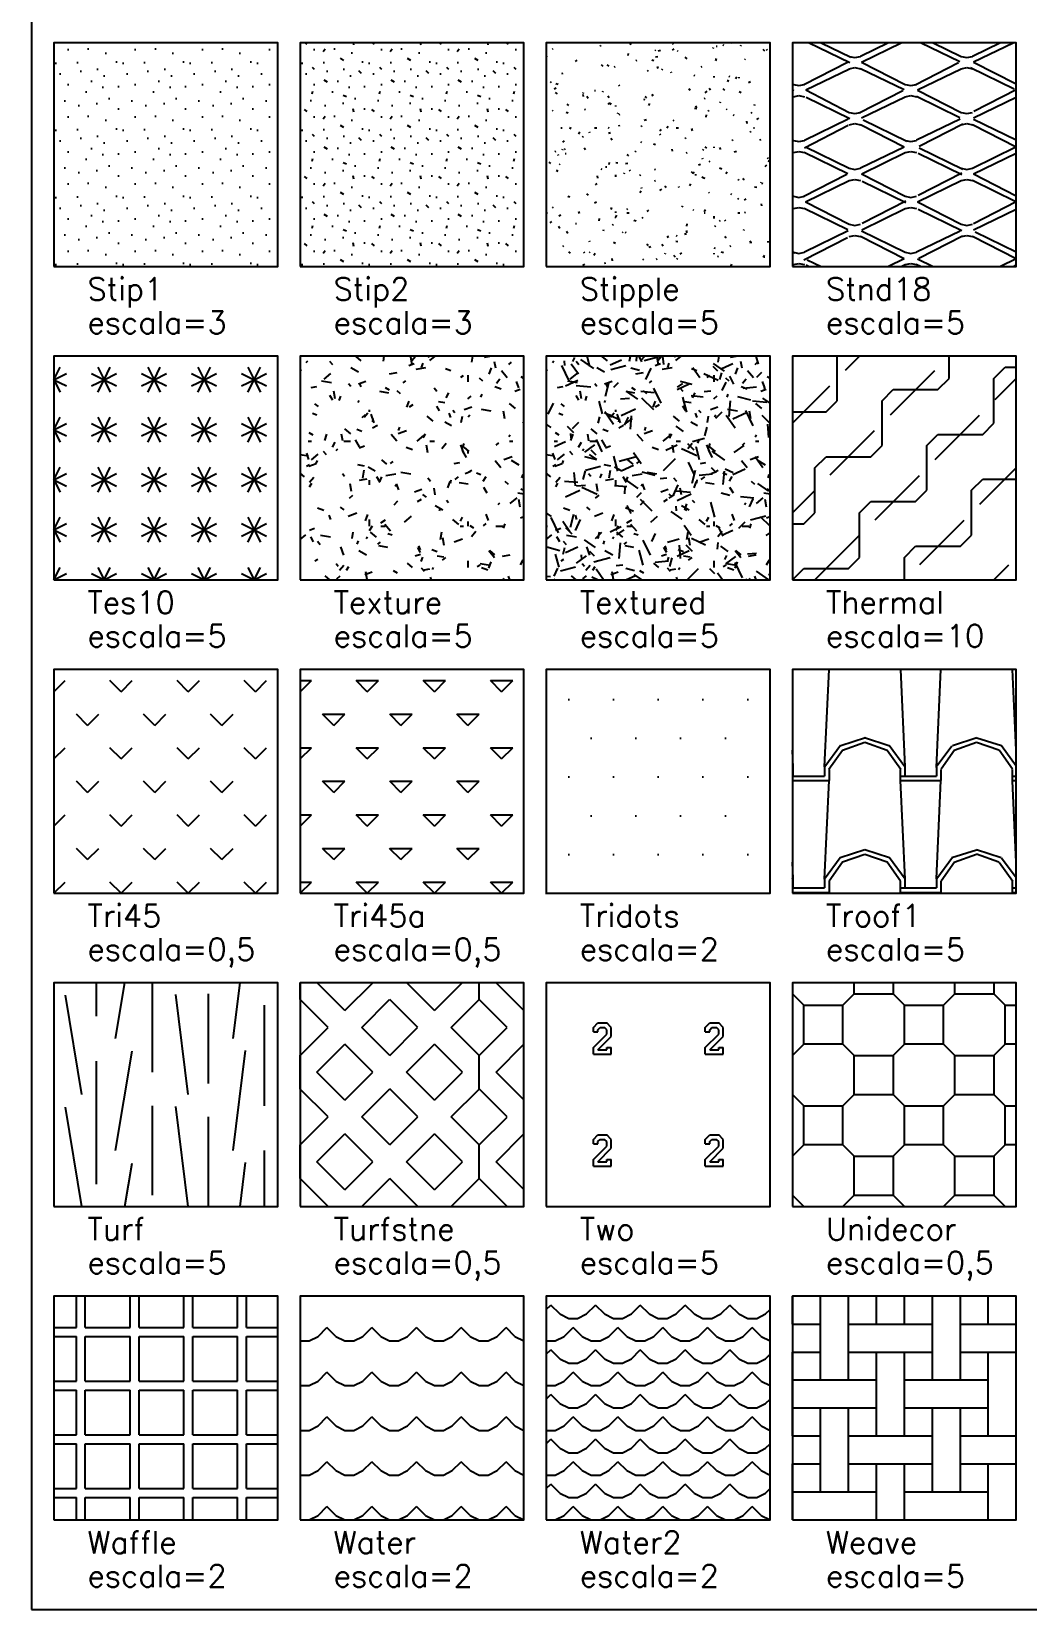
# Model space of a CAD drawing. Header units: inches. Extents: x -1 to 462, y -162 to 137.
# Drawn here: x 120 to 164.5, y -162 to -91.5 of the extents above; entities that cross this region are included whole.
import ezdxf

# ---------------------------------------------------------------- set-up
doc = ezdxf.new("R2010")
doc.units = ezdxf.units.IN
doc.header["$MEASUREMENT"] = 0
doc.layers.add('FORMATO', color=7, linetype='Continuous', plot=False)
for name, color, linetype in [('HATCH', 7, 'Continuous'), ('RECTANGLE', 7, 'Continuous'), ('TEXT', 5, 'Continuous')]:
    doc.layers.add(name, color=color, linetype=linetype)
doc.styles.add('nr', font='simplex.shx')

msp = doc.modelspace()

# ---------------------------------------------------------------- hatches: boundary and pattern name
at = {"layer": 'HATCH'}
h = msp.add_hatch(dxfattribs=at)
h.set_pattern_fill('STIP1', color=256, scale=3, style=0, pattern_type=2)
h.set_pattern_definition([(0, (121.27, -99.39), (0, 3), [0, -3]), (0, (121.63, -99.87), (0, 3), [0, -3]), (0, (121.48, -100.59), (0, 3), [0, -3]), (0, (122.53, -101.28), (0, 3), [0, -3]), (0, (122.4400000000001, -100.2), (0, 3), [0, -3]), (0, (123.25, -99.47999999999999), (0, 3), [0, -3]), (0, (122.2, -99.27000000000001), (0, 3), [0, -3]), (0, (123.46, -100.5), (0, 3), [0, -3]), (0, (123.3099999999999, -101.46), (0, 3), [0, -3]), (0, (121.09, -101.91), (0, 3), [0, -3]), (0, (121.63, -101.31), (0, 3), [0, -3]), (0, (122.05, -101.88), (0, 3), [0, -3]), (0, (123.88, -99.96000000000001), (0, 3), [0, -3]), (0, (122.92, -100.71), (0, 3), [0, -3]), (0, (122.6799999999999, -99.72), (0, 3), [0, -3]), (0, (123.1900000000001, -99.99000000000001), (0, 3), [0, -3]), (0, (122.11, -100.8), (0, 3), [0, -3]), (0, (122.95, -99.18), (0, 3), [0, -3]), (0, (123.88, -100.95), (0, 3), [0, -3]), (0, (123.79, -101.85), (0, 3), [0, -3])])
h.paths.add_polyline_path([(121, -102), (131, -102), (131, -92), (121, -92)])
h = msp.add_hatch(dxfattribs=at)
h.set_pattern_fill('STIP2', color=256, scale=3, style=0, pattern_type=2)
h.set_pattern_definition([(0, (132.27, -99.39), (0, 3), [0, -3]), (0, (132.63, -99.87), (0, 3), [0, -3]), (0, (132.48, -100.59), (0, 3), [0, -3]), (0, (133.53, -101.28), (0, 3), [0, -3]), (0, (133.4400000000001, -100.2), (0, 3), [0, -3]), (0, (134.25, -99.47999999999999), (0, 3), [0, -3]), (0, (133.2, -99.27000000000001), (0, 3), [0, -3]), (0, (134.46, -100.5), (0, 3), [0, -3]), (0, (134.3099999999999, -101.46), (0, 3), [0, -3]), (0, (132.09, -101.91), (0, 3), [0, -3]), (0, (132.63, -101.31), (0, 3), [0, -3]), (0, (133.05, -101.88), (0, 3), [0, -3]), (0, (134.88, -99.96000000000001), (0, 3), [0, -3]), (0, (133.92, -100.71), (0, 3), [0, -3]), (0, (133.6799999999999, -99.72), (0, 3), [0, -3]), (0, (134.1900000000001, -99.99000000000001), (0, 3), [0, -3]), (0, (133.11, -100.8), (0, 3), [0, -3]), (0, (133.95, -99.18), (0, 3), [0, -3]), (0, (134.88, -100.95), (0, 3), [0, -3]), (0, (134.79, -101.85), (0, 3), [0, -3]), (75.9638, (132.54, -100.29), (-2.999994172083735, -9.00000163796922), [0.123693, -12.245625]), (329.0362000000001, (133.05, -99.66), (-8.999994066863994, 6.000007450622196), [0.17493, -17.317926]), (338.1986, (133.92, -100.35), (9.000000819032309, -2.99999973150195), [0.161556, -15.993939]), (149.0362, (133.95, -101.79), (8.999994066863994, -6.000007450622197), [0.17493, -17.317926]), (53.13009999999999, (133.02, -101.4), (6.000000369789952, 8.999999753473354), [0.15, -14.85]), (315, (134.61, -99.24000000000001), (3.000000928346856, -6.661338147750939e-16), [0.169707, -4.072935]), (101.3099, (134.4, -101.1), (-2.999992896484816, 12.00000225669286), [0.15297, -15.144087]), (323.1301, (132.1799999999999, -100.98), (8.999999753473357, -6.000000369789946), [0.15, -14.85]), (315, (132.54, -99.09), (3.000000928346856, -6.661338147750939e-16), [0.127278, -4.115361])])
h.paths.add_polyline_path([(132, -102), (142, -102), (142, -92), (132, -92)])
h = msp.add_hatch(dxfattribs=at)
h.set_pattern_fill('STIPPLE', color=256, scale=5, style=0)
h.set_pattern_definition([(0, (146.6, -99.6), (2.2, 3.8), [0.1, -3.35, 0.05, -1.45, 0.1, -3.55]), (10, (145.65, -97.55), (1.344602278358408, 4.755738082888226), [0.05, -0.85, 0.09999999999999999, -2.65, 0.05, -3.3]), (20, (145.15, -99.15), (2.224515892653488, 3.682937556262943), [0.1, -2.75, 0.05, -2.05, 0.1, -1.6]), (29.99999999999999, (146.6, -99.45), (-0.3661542731880102, 4.234197804570089), [0.05, -1.65, 0.1, -2.45, 0.05, -3.25]), (40, (145.2, -98.35), (0.5639319553294958, 3.606172590123531), [0.09999999999999999, -2.2, 0.05, -1.4, 0.09999999999999999, -2.549999999999999]), (49.99999999999999, (145.95, -100.15), (-1.337464412246312, 3.928891567093018), [0.05, -1.85, 0.1, -3.05, 0.05, -1.55]), (59.99999999999999, (146.1, -99.8), (-1.657883832488647, 3.728460969082653), [0.1, -2.05, 0.05, -2.4, 0.1, -1.85]), (70, (145.55, -100.4), (-1.83153783717284, 3.593114129971971), [0.05, -0.9499999999999998, 0.09999999999999999, -1.6, 0.05, -2.2]), (80, (145.8, -97.45), (-3.476089063647057, 2.745324174226665), [0.09999999999999999, -2.2, 0.05, -2.6, 0.09999999999999999, -2.45]), (90, (146.1, -99.6), (-4.4, 1.85), [0.05, -1.55, 0.1, -3.05, 0.05, -3.1]), (99.99999999999999, (145.3, -98.05), (-3.985136486310212, 2.445135412503589), [0.09999999999999999, -1.95, 0.05, -1.6, 0.09999999999999999, -3.649999999999999]), (110, (144.95, -100.9), (-3.725431242170747, 1.464125015105651), [0.05, -1.3, 0.1, -2.65, 0.05, -2.9]), (120, (143.6, -100.3), (-4.864101615137755, 0.4248711305964292), [0.09999999999999999, -3.35, 0.05, -1.55, 0.09999999999999999, -2.049999999999999]), (130, (144.7, -101.4), (-4.805005007134437, 1.059210499104396), [0.05, -1.1, 0.1, -2.15, 0.05, -2.8]), (140, (143.2, -97.4), (-3.483777909857845, -0.3402814640654231), [0.1, -1.8, 0.05, -1.55, 0.1, -2.1]), (150, (147.35, -101.7), (-3.938749537379655, -2.922114317029974), [0.05, -1.4, 0.1, -3.1, 0.05, -2.85]), (160, (144.05, -98.9), (-3.828209839840385, -2.331267771438806), [0.09999999999999999, -2.1, 0.05, -1.9, 0.09999999999999999, -3.049999999999999]), (170, (144.35, -100.1), (-3.524608179688025, -2.424796317152487), [0.05, -1.65, 0.09999999999999999, -2.25, 0.05, -2.2])])
h.paths.add_polyline_path([(143, -102), (153, -102), (153, -92), (143, -92)])
h = msp.add_hatch(dxfattribs=at)
h.set_pattern_fill('STND18', color=256, scale=5, style=0, pattern_type=2)
h.set_pattern_definition([(152.8503183, (148.95, -51.69999999999999), (-9.999999980042961, 5.000000003624214), [2.1914607, -216.9546093]), (27.1496817, (149.55, -51.69999999999999), (185.0000000088704, 95.00000000021925), [2.1914607, -216.9546093]), (334.02560604, (147.05, -50.44999999999999), (185.00000001675, -90.00000001111846), [2.1691012, -214.74101845]), (205.97439396, (151.45, -50.44999999999999), (-10.00000000091115, -4.999999987247073), [2.1691012, -214.74101845]), (205.97439396, (148.95, -51.69999999999999), (-10.00000000091115, -4.999999987247073), [2.1691012, -214.74101845]), (154.02560604, (148.95, -54.15000000000001), (-185.0000000167501, 90.00000001111836), [2.1691012, -214.74101845]), (207.1496817, (148.95, -54.15000000000001), (-185.0000000088704, -95.00000000021916), [2.1914607, -216.9546093]), (25.97439396, (147.05, -55.40000000000001), (10.00000000091114, 4.999999987247079), [2.1691012, -214.74101845]), (332.8503183, (147.05, -52.90000000000001), (9.99999998004296, -5.000000003624216), [2.1914607, -216.9546093]), (25.97439396, (147.05, -52.90000000000001), (10.00000000091114, 4.999999987247079), [2.1691012, -214.74101845]), (11.30993247, (146.75, -52.7), (20.00000000587038, 5.000000024491085), [0.254951, -25.2401466]), (348.69006753, (146.75, -53.15000000000001), (5.000000025894405, 1.996244433644101e-08), [0.254951, -25.2401466]), (11.30993247, (146.75, -55.2), (20.00000000587038, 5.000000024491085), [0.254951, -25.2401466]), (334.02560604, (149.55, -51.69999999999999), (185.00000001675, -90.00000001111846), [2.1691012, -214.74101845]), (25.97439396, (149.55, -54.15000000000001), (10.00000000091114, 4.999999987247079), [2.1691012, -214.74101845]), (332.8503183, (149.55, -54.15000000000001), (9.99999998004296, -5.000000003624216), [2.1914607, -216.9546093]), (154.02560604, (151.45, -55.40000000000001), (-185.0000000167501, 90.00000001111836), [2.1691012, -214.74101845]), (207.1496817, (151.45, -52.90000000000001), (-185.0000000088704, -95.00000000021916), [2.1914607, -216.9546093]), (154.02560604, (151.45, -52.90000000000001), (-185.0000000167501, 90.00000001111836), [2.1691012, -214.74101845]), (11.30993247, (149, -54.45), (20.00000000587038, 5.000000024491085), [0.254951, -25.2401466]), (348.69006753, (149.25, -54.40000000000001), (5.000000025894405, 1.996244433644101e-08), [0.254951, -25.2401466]), (11.30993247, (149.25, -51.45), (20.00000000587038, 5.000000024491085), [0.254951, -25.2401466]), (348.69006753, (149, -51.40000000000001), (5.000000025894405, 1.996244433644101e-08), [0.254951, -25.2401466]), (348.69006753, (149, -53.90000000000001), (5.000000025894405, 1.996244433644101e-08), [0.254951, -25.2401466]), (11.30993247, (149.25, -53.95), (20.00000000587038, 5.000000024491085), [0.254951, -25.2401466]), (11.30993247, (149, -51.95), (20.00000000587038, 5.000000024491085), [0.254951, -25.2401466]), (348.69006753, (149.25, -51.90000000000001), (5.000000025894405, 1.996244433644101e-08), [0.254951, -25.2401466]), (348.69006753, (151.5, -52.65000000000001), (5.000000025894405, 1.996244433644101e-08), [0.254951, -25.2401466]), (11.30993247, (151.5, -53.2), (20.00000000587038, 5.000000024491085), [0.254951, -25.2401466]), (348.69006753, (151.5, -55.15000000000001), (5.000000025894405, 1.996244433644101e-08), [0.254951, -25.2401466]), (348.69006753, (146.75, -50.65000000000001), (5.000000025894405, 1.996244433644101e-08), [0.254951, -25.2401466]), (11.30993247, (151.5, -50.7), (20.00000000587038, 5.000000024491085), [0.254951, -25.2401466])])
h.paths.add_polyline_path([(154, -102), (164, -102), (164, -92), (154, -92)])
h = msp.add_hatch(dxfattribs=at)
h.set_pattern_fill('TES10', color=256, scale=5, style=0, pattern_type=2)
h.set_pattern_definition([(26.565051177, (121, -116), (2.236067977502833, 2.236067977496746), [0.625, -3.75, 0.625]), (63.43494882299999, (121, -116), (2.236067977496746, 2.236067977502833), [0.625, -3.75, 0.625]), (296.565051177, (121, -116), (2.236067977496745, -2.236067977502834), [0.6249999999999999, -3.75, 0.6249999999999999]), (333.4349488230001, (121, -116), (2.236067977502834, -2.236067977496746), [0.625, -3.75, 0.625])])
h.paths.add_polyline_path([(121, -116), (131, -116), (131, -106), (121, -106)])
h = msp.add_hatch(dxfattribs=at)
h.set_pattern_fill('TEXTURE', color=256, scale=5, style=0, pattern_type=2)
h.set_pattern_definition([(0, (135.6, -113.6), (2.2, 3.8), [0.2, -3.35, 0.15, -1.45, 0.3, -3.55]), (10, (134.65, -111.55), (1.344602278358408, 4.755738082888226), [0.35, -0.85, 0.4499999999999999, -2.65, 0.25, -3.3]), (20, (134.15, -113.15), (2.224515892653488, 3.682937556262943), [0.4, -2.75, 0.35, -2.05, 0.25, -1.6]), (29.99999999999999, (135.6, -113.45), (-0.3661542731880102, 4.234197804570089), [0.25, -1.65, 0.2, -2.45, 0.15, -3.25]), (40, (134.2, -112.35), (0.5639319553294958, 3.606172590123531), [0.2, -2.2, 0.15, -1.4, 0.4, -2.549999999999999]), (49.99999999999999, (134.95, -114.15), (-1.337464412246312, 3.928891567093018), [0.1, -1.85, 0.25, -3.05, 0.3, -1.55]), (59.99999999999999, (135.1, -113.8), (-1.657883832488647, 3.728460969082653), [0.25, -2.05, 0.1, -2.4, 0.2, -1.85]), (70, (134.55, -114.4), (-1.83153783717284, 3.593114129971971), [0.15, -0.9499999999999998, 0.2999999999999999, -1.6, 0.2, -2.2]), (80, (134.8, -111.45), (-3.476089063647057, 2.745324174226665), [0.35, -2.2, 0.15, -2.6, 0.2999999999999999, -2.45]), (90, (135.1, -113.6), (-4.4, 1.85), [0.3, -1.55, 0.2, -3.05, 0.1, -3.1]), (99.99999999999999, (134.3, -112.05), (-4.132857649262044, 2.41908818585355), [0.35, -1.95, 0.2999999999999999, -1.6, 0.35, -3.649999999999999]), (110, (133.95, -114.9), (-4.00733902840652, 1.361518972107951), [0.4, -1.3, 0.2, -2.65, 0.3, -2.9]), (120, (132.6, -114.3), (-4.77749907475931, 0.4748711305964293), [0.25, -3.35, 0.2999999999999999, -1.55, 0.35, -2.049999999999999]), (130, (133.7, -115.4), (-4.651796118510642, 1.187768021041704), [0.15, -1.1, 0.2, -2.15, 0.4, -2.8]), (140, (132.2, -111.4), (-3.676614192763807, -0.5700947970011166), [0.3, -1.8, 0.35, -1.55, 0.2, -2.1]), (150, (136.35, -115.7), (-3.413749537379655, -2.012787643056313), [0.2, -1.4, 0.4, -3.1, 0.35, -2.85]), (160, (133.05, -112.9), (-3.965017897170652, -2.70714481975317), [0.2999999999999999, -2.1, 0.25, -1.9, 0.2, -3.049999999999999]), (170, (133.35, -114.1), (-3.594067450754798, -2.818719418357371), [0.4499999999999999, -1.65, 0.2999999999999999, -2.25, 0.4, -2.2])])
h.paths.add_polyline_path([(132, -116), (142, -116), (142, -106), (132, -106)])
h = msp.add_hatch(dxfattribs=at)
h.set_pattern_fill('TEXTURED', color=256, scale=5, style=0, pattern_type=2)
h.set_pattern_definition([(0, (146.6, -113.6), (2.2, 3.8), [0.2, -3.35, 0.15, -1.45, 0.3, -3.55]), (4.999999999999999, (144.35, -111.8), (1.96877155744468, 3.886378591259072), [0.4, -3.35, 0.3, -1.45, 0.6, -3.55]), (10, (145.65, -111.55), (1.344602278358408, 4.755738082888226), [0.35, -0.85, 0.4499999999999999, -2.65, 0.25, -3.3]), (15, (144.75, -111.1), (1.125115976485195, 4.494342447951398), [0.7000000000000001, -0.8500000000000001, 0.75, -2.65, 0.55, -3.3]), (20, (145.15, -113.15), (2.224515892653488, 3.682937556262943), [0.4, -2.75, 0.35, -2.05, 0.25, -1.6]), (25.00000000000001, (145.85, -113.85), (2.493078501822696, 3.645141915447121), [0.55, -2.75, 0.7000000000000001, -2.05, 0.6, -1.6]), (29.99999999999999, (146.6, -113.45), (-0.3661542731880102, 4.234197804570089), [0.25, -1.65, 0.2, -2.45, 0.15, -3.25]), (35, (144.35, -115.25), (0.3720596595587966, 4.960501145018413), [0.5499999999999999, -1.65, 0.4, -2.45, 0.2999999999999999, -3.25]), (40, (145.2, -112.35), (0.5639319553294958, 3.606172590123531), [0.2, -2.2, 0.15, -1.4, 0.4, -2.549999999999999]), (45, (145.2, -114.15), (-1.025304832720493, 4.914392129246505), [0.4, -2.2, 0.3, -1.4, 0.75, -2.55]), (49.99999999999999, (145.95, -114.15), (-1.337464412246312, 3.928891567093018), [0.1, -1.85, 0.25, -3.05, 0.3, -1.55]), (59.99999999999999, (146.1, -113.8), (-1.657883832488647, 3.728460969082653), [0.25, -2.05, 0.1, -2.4, 0.2, -1.85]), (65, (144.3, -113.8), (-1.215818997910007, 5.201132969298238), [0.55, -2.05, 0.2, -2.4, 0.4, -1.85]), (70, (145.55, -114.4), (-1.83153783717284, 3.593114129971971), [0.15, -0.9499999999999998, 0.2999999999999999, -1.6, 0.2, -2.2]), (75.00000000000001, (143.75, -114.85), (-3.876395300841142, 3.885686486531912), [0.3, -0.95, 0.6, -1.6, 0.4, -2.2]), (80, (145.8, -111.45), (-3.476089063647057, 2.745324174226665), [0.35, -2.2, 0.15, -2.6, 0.2999999999999999, -2.45]), (85, (146.25, -115.05), (-4.150419876929011, 2.471136346944979), [0.7000000000000001, -2.2, 0.3, -2.6, 0.6, -2.45]), (90, (146.1, -113.6), (-4.4, 1.85), [0.3, -1.55, 0.2, -3.05, 0.1, -3.1]), (95, (144.3, -111.8), (-4.701375132632633, 3.252625379945175), [0.6, -1.55, 0.2, -3.05, 0.2, -3.1]), (99.99999999999999, (145.3, -112.05), (-4.132857649262044, 2.41908818585355), [0.35, -1.95, 0.2999999999999999, -1.6, 0.35, -3.649999999999999]), (105, (146.2, -111.15), (-4.327968305772913, 2.049680546871911), [0.7000000000000001, -1.95, 0.6, -1.6, 0.7000000000000001, -3.65]), (110, (144.95, -114.9), (-4.00733902840652, 1.361518972107951), [0.4, -1.3, 0.2, -2.65, 0.3, -2.9]), (115, (147.65, -114.9), (-4.110754090833798, 1.007075371902815), [0.75, -1.3, 0.4, -2.65, 0.6, -2.9]), (120, (143.6, -114.3), (-4.77749907475931, 0.4748711305964293), [0.25, -3.35, 0.2999999999999999, -1.55, 0.35, -2.049999999999999]), (125, (144.05, -113.85), (-5.427434810798014, 0.1671866458121721), [0.55, -3.35, 0.6, -1.55, 0.7000000000000001, -2.05]), (130, (144.7, -115.4), (-4.651796118510642, 1.187768021041704), [0.15, -1.1, 0.2, -2.15, 0.4, -2.8]), (135, (145.15, -114.95), (-5.374011537017761, 0.7778174593052023), [0.3, -1.1, 0.4, -2.15, 0.75, -2.8]), (140, (143.2, -111.4), (-3.676614192763807, -0.5700947970011166), [0.3, -1.8, 0.35, -1.55, 0.2, -2.1]), (145, (145.2, -114.55), (-3.87104592664893, -1.256981874879161), [0.6, -1.8, 0.7000000000000001, -1.55, 0.4, -2.1]), (150, (147.35, -115.7), (-3.413749537379655, -2.012787643056313), [0.2, -1.4, 0.4, -3.1, 0.35, -2.85]), (155, (146.9, -112.95), (-4.448848700226358, -1.732121601532134), [0.4, -1.4, 0.75, -3.1, 0.7000000000000001, -2.85]), (160, (144.05, -112.9), (-3.965017897170652, -2.70714481975317), [0.2999999999999999, -2.1, 0.25, -1.9, 0.2, -3.049999999999999]), (165, (143.6, -114.7), (-4.265121781635438, -3.360615447774253), [0.6, -2.1, 0.55, -1.9, 0.4, -3.05]), (170, (144.35, -114.1), (-3.594067450754798, -2.818719418357371), [0.4499999999999999, -1.65, 0.2999999999999999, -2.25, 0.4, -2.2]), (175, (146.6, -111.85), (-3.413163522994754, -4.017812186414148), [0.55, -1.65, 0.6, -2.25, 0.65, -2.2])])
h.paths.add_polyline_path([(143, -116), (153, -116), (153, -106), (143, -106)])
h = msp.add_hatch(dxfattribs=at)
h.set_pattern_fill('THERMAL', color=256, scale=10, style=0, pattern_type=2)
h.set_pattern_definition([(0, (154.5, -115.5), (-7, 1), [2, -10]), (90, (157, -115), (-1, -5), [2, -10]), (45, (154, -116), (0.500000000575198, 2.500000000047562), [0.7071067812, -3.535533906]), (45, (155, -116), (-2.000000000179471, 2.000000000179471), [2.8, -1])])
h.paths.add_polyline_path([(154, -116), (164, -116), (164, -106), (154, -106)])
h = msp.add_hatch(dxfattribs=at)
h.set_pattern_fill('TRI45', color=256, scale=0.5, style=0, pattern_type=2)
h.set_pattern_definition([(45, (121, -130), (3.535533905951738e-05, 2.999964653768981), [0.7071068, -1.41421355]), (135, (121, -130), (-3.000000009108041, 2.220446049250313e-16), [0.7071068, -1.41421355])])
h.paths.add_polyline_path([(121, -130), (131, -130), (131, -120), (121, -120)])
h = msp.add_hatch(dxfattribs=at)
h.set_pattern_fill('TRI45A', color=256, scale=0.5, style=0, pattern_type=2)
h.set_pattern_definition([(45, (132, -130), (3.535533905951738e-05, 2.999964653768981), [0.7071068, -1.41421355]), (135, (132, -130), (-3.000000009108041, 2.220446049250313e-16), [0.7071068, -1.41421355]), (0, (131.5, -129.5), (1.5, 1.5), [1, -2])])
h.paths.add_polyline_path([(132, -130), (142, -130), (142, -120), (132, -120)])
h = msp.add_hatch(dxfattribs=at)
h.set_pattern_fill('TRIDOTS', color=256, scale=2, style=0, pattern_type=2)
h.set_pattern_definition([(0, (143, -130), (1, 1.732050808), [0, -2])])
h.paths.add_polyline_path([(143, -130), (153, -130), (153, -120), (143, -120)])
h = msp.add_hatch(dxfattribs=at)
h.set_pattern_fill('TROOF1', color=256, scale=5, style=0, pattern_type=2)
h.set_pattern_definition([(0, (154, -130), (5, 5), [1.6, -3.4]), (125.2176, (158.8, -129.5), (35.00000581760105, -49.99999583262125), [1.040435, -103.00283]), (160.71, (158.2, -128.65), (85.0000259211522, -29.99993247009575), [1.05948, -104.88862]), (199.29, (157.2, -128.3), (-85.00002592115221, -29.99993247009573), [1.05948, -104.88862]), (234.7824, (156.2, -128.65), (-35.00000581760109, -49.99999583262123), [1.040435, -103.00283]), (270, (155.6, -129.5), (4.999999999999999, -5.000000000000001), [0.5, -4.5]), (90, (158.8, -130), (-4.999999999999999, 5), [0.5, -4.5]), (0, (154, -129.8), (5, 5), [1.4, -3.6]), (126.3844, (159, -129.4), (55.00006458417698, -74.99995276428918), [1.18004, -116.824195]), (162.3499, (158.3, -128.45), (-95.00001409717979, 29.99995928580348), [1.15434, -114.279625]), (197.6501, (157.2, -128.1), (95.0000140971798, 29.99995928580346), [1.15434, -114.279625]), (233.6156000000001, (156.1, -128.45), (-55.00006458417697, -74.9999527642892), [1.18004, -116.824195]), (270, (155.4, -129.4), (4.999999999999999, -5.000000000000001), [0.4, -4.600000000000001]), (90, (159, -129.8), (-4.999999999999999, 5), [0.4, -4.600000000000001]), (0, (158.8, -129.8), (5, 5), [0.2, -4.8]), (87.39740000000002, (155.4, -129.4), (-5.000070959982484, -104.9999965978903), [4.404545000000001, -105.709035]), (92.60259999999997, (159, -129.4), (-5.00007095998247, 104.9999965978903), [4.404545000000001, -105.709035]), (0, (158.8, -130), (5, 5), [0.2, -4.8])])
h.paths.add_polyline_path([(154, -130), (164, -130), (164, -120), (154, -120)])
h = msp.add_hatch(dxfattribs=at)
h.set_pattern_fill('TURF', color=256, scale=5, style=0, pattern_type=2)
h.set_pattern_definition([(80.53767779200001, (123.75, -141.5), (-2.235295282204675e-12, 4.999999999837065), [4.5, -56.3275758]), (99.46232220799997, (122.25, -144), (2.236960616741612e-12, 4.999999999837064), [4.5, -56.3275758]), (82.87498365100001, (129, -141.5), (-4.724651225807008e-11, 4.999999999988496), [4.499999999999999, -76.06763248299998]), (97.12501634899998, (127, -144), (4.724720614746047e-11, 4.999999999988496), [4.5, -76.067632483]), (90, (122.9, -143), (2.5, 5), [5.5, -2, 4.5, -1.5, 4, -1.5])])
h.paths.add_polyline_path([(121, -144), (131, -144), (131, -134), (121, -134)])
h = msp.add_hatch(dxfattribs=at)
h.set_pattern_fill('TURFSTNE', color=256, scale=0.5, style=0, pattern_type=2)
h.set_pattern_definition([(0, (133.25, -144), (0, 12), [1.5, -2.5]), (90, (132, -142.75), (-8, 4.898425415289509e-16), [1.5, -2.5]), (45, (134.75, -144), (-2.00107683541887, 2.00107683541887), [1.76775, -1.06065]), (45, (134, -143.25), (-2.00107683541887, 2.00107683541887), [1.76775, -1.06065]), (135, (137.25, -144), (2.00107683541887, 2.00107683541887), [1.76775, -1.06065]), (135, (134, -143.25), (2.00107683541887, 2.00107683541887), [1.76775, -1.06065])])
h.paths.add_polyline_path([(132, -144), (142, -144), (142, -134), (132, -134)])
h = msp.add_hatch(dxfattribs=at)
h.set_pattern_fill('TWO', color=256, scale=5, style=0, pattern_type=2)
h.set_pattern_definition([(0, (145.1, -142.2), (5, 5), [0.8, -4.2]), (0, (145.3, -142), (5, 5), [0.4, -4.600000000000001]), (0, (145.7, -141.9), (5, 5), [0.2, -4.8]), (0, (145.1, -141.2), (5, 5), [0.2, -4.8]), (0, (145.4, -141), (5, 5), [0.2, -4.8]), (0, (145.3, -140.8), (5, 5), [0.4, -4.600000000000001]), (90, (145.1, -142.2), (-4.999999999999999, 5), [0.3, -0.7000000000000001, 0.2, -3.8]), (90, (145.3, -141.2), (-4.999999999999999, 5), [0.1, -4.9]), (90, (145.7, -142), (-4.999999999999999, 5), [0.1, -0.6, 0.2, -4.1]), (90, (145.9, -142.2), (-4.999999999999999, 5), [0.3, -0.5, 0.4, -3.8]), (45, (145.3, -142), (5.551115123125783e-16, 5.000000000095124), [0.8485281375, -6.222539674999999]), (45, (145.1, -141.9), (5.551115123125783e-16, 5.000000000095124), [0.8485281375, -6.222539674999999]), (45, (145.3, -141.1), (5.551115123125783e-16, 5.000000000095124), [0.14142135625, -6.929646454999999]), (45, (145.1, -141), (5.551115123125783e-16, 5.000000000095124), [0.28284271245, -6.7882251]), (135, (145.7, -141.1), (-5.000000000095124, 5.551115123125783e-16), [0.14142135625, -6.929646454999999]), (135, (145.9, -141), (-5.000000000095124, 5.551115123125783e-16), [0.28284271245, -6.7882251])])
h.paths.add_polyline_path([(143, -144), (153, -144), (153, -134), (143, -134)])
h = msp.add_hatch(dxfattribs=at)
h.set_pattern_fill('UNIDECOR', color=256, scale=0.5, style=0, pattern_type=2)
h.set_pattern_definition([(0, (154.5, -144), (4.5, 4.5), [1.75, -2.75]), (45, (156.25, -144), (0, 4.500027555471188), [0.7070000000000001, -2.475]), (90, (156.75, -143.5), (-4.5, 4.5), [1.75, -2.75]), (135, (156.75, -141.75), (-4.500027555471188, 0), [0.7070000000000001, -2.475]), (180, (156.25, -141.25), (-4.500000000000001, -4.499999999999999), [1.75, -2.75]), (270, (154, -141.75), (4.499999999999999, -4.500000000000001), [1.75, -2.75]), (90, (154.5, -141.25), (-4.5, 4.5), [1.75, -2.75]), (90, (156.25, -141.25), (-4.5, 4.5), [1.75, -2.75]), (0, (156.75, -143.5), (4.5, 4.5), [1.75, -2.75]), (0, (156.75, -141.75), (4.5, 4.5), [1.75, -2.75])])
h.paths.add_polyline_path([(154, -144), (164, -144), (164, -134), (154, -134)])
h = msp.add_hatch(dxfattribs=at)
h.set_pattern_fill('WAFFLE', color=256, scale=2, style=0, pattern_type=2)
h.set_pattern_definition([(0, (122.4, -157), (0, 2.4), [2, -0.4]), (0, (122.4, -156.6), (0, 2.4), [2, -0.4]), (90, (122, -156.6), (-2.4, 1.469527624586853e-16), [2, -0.4]), (90, (122.4, -156.6), (-2.4, 1.469527624586853e-16), [2, -0.4])])
h.paths.add_polyline_path([(121, -158), (131, -158), (131, -148), (121, -148)])
h = msp.add_hatch(dxfattribs=at)
h.set_pattern_fill('WATER', color=256, scale=2, style=0, pattern_type=2)
h.set_pattern_definition([(0, (132, -158), (0, 2), [0.4, -1.6]), (45, (132.8, -157.8), (2.220446049250313e-16, 2.00000000003805), [0.565685425, -2.2627417]), (135, (133.6, -157.8), (-2.00000000003805, 2.220446049250313e-16), [0.565685425, -2.2627417]), (26.56505119999999, (132.4, -158), (1.999999999552974, 1.694556162057381e-09), [0.4472, -4.024935954]), (333.4349488, (133.6, -157.8), (1.999999999552974, -1.694557383302708e-09), [0.4472, -4.024935954])])
h.paths.add_polyline_path([(132, -158), (142, -158), (142, -148), (132, -148)])
h = msp.add_hatch(dxfattribs=at)
h.set_pattern_fill('WATER2', color=256, scale=2, style=0, pattern_type=2)
h.set_pattern_definition([(0, (143, -158), (1, 1), [0.4, -1.6]), (45, (143.8, -157.8), (2.220446049250313e-16, 2.00000000003805), [0.565684, -0.8485280000000001, 0.565686, -0.848529124]), (135, (144.6, -157.8), (-2.00000000003805, 2.220446049250313e-16), [0.565684, -0.8485280000000001, 0.565686, -0.848529124]), (26.56505119999999, (143.4, -158), (1.999999999552974, 1.694556162057381e-09), [0.4472, -4.024935954]), (26.56505119999999, (144.4, -157), (1.999999999552974, 1.694556162057381e-09), [0.4472, -4.024935954]), (333.4349488, (144.6, -157.8), (1.999999999552974, -1.694557383302708e-09), [0.4472, -4.024935954]), (333.4349488, (143.6, -156.8), (1.999999999552974, -1.694557383302708e-09), [0.4472, -4.024935954])])
h.paths.add_polyline_path([(143, -158), (153, -158), (153, -148), (143, -148)])
h = msp.add_hatch(dxfattribs=at)
h.set_pattern_fill('WEAVE', color=256, scale=5, style=0, pattern_type=2)
h.set_pattern_definition([(0, (154, -158), (2.5, 2.5), [3.75, -1.25]), (0, (154, -156.75), (2.5, 2.5), [3.75, -1.25]), (90, (155.25, -156.75), (-2.5, 2.5), [3.75, -1.25]), (90, (156.5, -156.75), (-2.5, 2.5), [3.75, -1.25])])
h.paths.add_polyline_path([(154, -158), (164, -158), (164, -148), (154, -148)])

# ---------------------------------------------------------------- linework, layer by layer
at = {"layer": 'FORMATO'}
msp.add_lwpolyline([(120, -162), (220, -162), (220, -21), (120, -21)], close=True, dxfattribs=at)
at = {"layer": 'RECTANGLE'}
for points in [[(121, -102), (131, -102), (131, -92), (121, -92)], [(132, -102), (142, -102), (142, -92), (132, -92)], [(143, -102), (153, -102), (153, -92), (143, -92)], [(154, -102), (164, -102), (164, -92), (154, -92)], [(121, -116), (131, -116), (131, -106), (121, -106)], [(132, -116), (142, -116), (142, -106), (132, -106)], [(143, -116), (153, -116), (153, -106), (143, -106)], [(154, -116), (164, -116), (164, -106), (154, -106)], [(121, -130), (131, -130), (131, -120), (121, -120)], [(132, -130), (142, -130), (142, -120), (132, -120)], [(143, -130), (153, -130), (153, -120), (143, -120)], [(154, -130), (164, -130), (164, -120), (154, -120)], [(121, -144), (131, -144), (131, -134), (121, -134)], [(132, -144), (142, -144), (142, -134), (132, -134)], [(143, -144), (153, -144), (153, -134), (143, -134)], [(154, -144), (164, -144), (164, -134), (154, -134)], [(121, -158), (131, -158), (131, -148), (121, -148)], [(132, -158), (142, -158), (142, -148), (132, -148)], [(143, -158), (153, -158), (153, -148), (143, -148)], [(154, -158), (164, -158), (164, -148), (154, -148)]]:
    msp.add_lwpolyline(points, close=True, dxfattribs=at)

# ---------------------------------------------------------------- texts
at = {"layer": 'TEXT', "style": 'nr'}
for s, p in [('Stip1', (122.5, -103.5)), ('Stip2', (133.5, -103.5)), ('Stipple', (144.5, -103.5)), ('Stnd18', (155.5, -103.5)), ('escala=3', (122.5, -105)), ('escala=3', (133.5, -105)), ('escala=5', (144.5, -105)), ('escala=5', (155.5, -105)), ('Tes10', (122.5, -117.5)), ('Texture', (133.5, -117.5)), ('Textured', (144.5, -117.5)), ('Thermal', (155.5, -117.5)), ('escala=5', (122.5, -119)), ('escala=5', (133.5, -119)), ('escala=5', (144.5, -119)), ('escala=10', (155.5, -119)), ('Tri45', (122.5, -131.5)), ('Tri45a', (133.5, -131.5)), ('Tridots', (144.5, -131.5)), ('Troof1', (155.5, -131.5)), ('escala=0,5', (122.5, -133)), ('escala=0,5', (133.5, -133)), ('escala=2', (144.5, -133)), ('escala=5', (155.5, -133)), ('Turf', (122.5, -145.5)), ('Turfstne', (133.5, -145.5)), ('Two', (144.5, -145.5)), ('Unidecor', (155.5, -145.5)), ('escala=5', (122.5, -147)), ('escala=0,5', (133.5, -147)), ('escala=5', (144.5, -147)), ('escala=0,5', (155.5, -147)), ('Waffle', (122.5, -159.5)), ('Water', (133.5, -159.5)), ('Water2', (144.5, -159.5)), ('Weave', (155.5, -159.5)), ('escala=2', (122.5, -161)), ('escala=2', (133.5, -161)), ('escala=2', (144.5, -161)), ('escala=5', (155.5, -161))]:
    msp.add_text(s, height=1, dxfattribs=at).set_placement(p)

doc.saveas('drawing.dxf')
